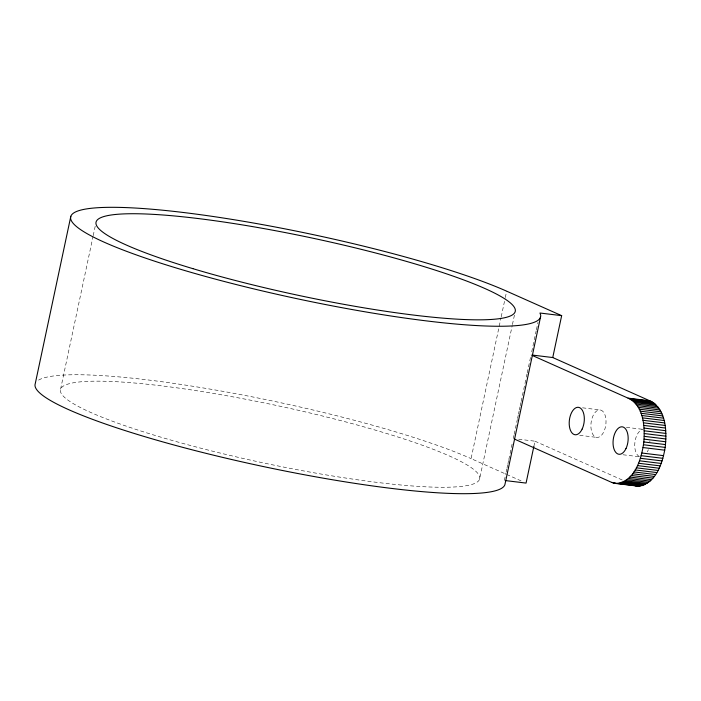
<?xml version="1.0" encoding="UTF-8"?>
<svg xmlns="http://www.w3.org/2000/svg" width="701" height="701" viewBox="0 0 701 701"><rect width="100%" height="100%" fill="white"/><g stroke="black" fill="none" stroke-linecap="round" stroke-linejoin="round"><path stroke-width="0.53" stroke-dasharray="3.5 2.63" d="M60.566 389.239L92.979 236.736M93.207 235.667L95.248 226.072M521.062 480.86L471.072 458.612L500.996 317.833M501.224 316.773L505.079 298.635M505.307 297.575L506.665 291.178M479.563 479.195A214.296 29.451 12 0 0 173.313 387.355A214.296 29.451 12 0 0 157.322 436.101A214.296 29.451 12 0 0 479.563 479.195L512.203 325.623M512.431 324.554L514.473 314.959M504.37 480.457L505.929 473.122M506.157 472.08L506.823 468.934M507.042 467.891L507.708 464.745M507.936 463.703L508.602 460.557M508.821 459.505L512.606 441.709M513.281 438.563L513.956 435.391M514.175 434.331L517.329 419.505M517.557 418.444L518.232 415.264M518.451 414.212L519.126 411.031M519.353 409.971L520.028 406.799M520.256 405.739L520.931 402.558M521.158 401.498L526.109 378.207M526.328 377.147L527.003 373.975M527.231 372.914L531.06 354.908M531.726 351.771L535.284 335.008M535.511 333.965L536.177 330.819M536.405 329.777L537.956 322.442M533.855 446.432L534.968 441.192L518.696 439.22M582.531 407.816L600.363 409.989A13.827 7.439 -83.1 0 1 603.85 431.685A13.827 7.439 -83.1 0 1 591.162 429.354A13.827 7.439 -83.1 0 1 600.363 409.989M626.37 427.33L642.633 429.31M579.683 435.312L597.033 437.415M623.031 454.765L639.303 456.737M534.968 441.192L622.979 480.316M38.581 380.117A240.215 33.017 12 0 1 226.817 392.043A240.215 33.017 12 0 1 471.072 458.612M649.862 440.947A13.827 7.439 -83.1 0 1 649.853 441.832M648.337 449.665A13.827 7.439 -83.1 0 1 647.33 451.908M639.452 456.579A13.827 7.439 -83.1 0 1 634.966 441.84A13.827 7.439 -83.1 0 1 643.229 429.441"/><path stroke-width="1.05" d="M616.153 483.506C635.325 481.587 641.687 457.946 643.833 441.954C644.973 426.707 643.912 405.537 628.052 398.142L532.059 355.354M514.28 439.01L611.71 482.411L614.646 483.331L637.849 486.143C656.031 484.487 662.647 462.66 665.188 447.396C666.923 431.387 666.414 408.788 649.739 400.779L552.747 357.545L532.147 355.039M70.81 216.364L35.225 383.798A240.215 33.017 12 0 0 259.712 465.771A240.215 33.017 12 0 0 504.904 484.636L540.489 317.202M533.855 446.432L526.065 483.085L505.456 480.588M552.747 357.545L561.659 315.652L506.665 291.178A240.215 33.017 12 0 0 122.386 207.47A240.215 33.017 12 0 0 229.998 282.967A240.215 33.017 12 0 0 540.664 315.029L539.963 313.023L561.659 315.652M628.052 398.142L649.739 400.779M629.498 398.694L651.194 401.322M630.918 399.421L652.605 402.05M632.284 400.324L653.98 402.952M633.608 401.401L655.295 404.03M634.869 402.646L656.565 405.274M636.07 404.048L657.766 406.685M637.209 405.616L658.905 408.245M638.278 407.325L659.965 409.954M639.268 409.182L660.964 411.811M640.179 411.172L661.867 413.8M641.003 413.283L662.699 415.912M641.748 415.509L663.435 418.147M642.396 417.849L664.084 420.486M642.948 420.285L664.644 422.922M643.413 422.808L665.1 425.446M643.772 425.411L665.459 428.039M644.035 428.074L665.722 430.703M644.193 430.791L665.889 433.42M644.254 433.551L665.95 436.18M644.219 436.337L665.906 438.966M644.079 439.141L665.766 441.77M643.833 441.954L665.529 444.583M643.492 444.758L665.188 447.396M643.054 447.553L664.75 450.182M641.897 453.021L663.584 455.659M641.17 455.685L662.866 458.323M640.363 458.288L662.059 460.916M639.47 460.811L661.166 463.44M638.497 463.247L660.193 465.876M637.446 465.587L659.142 468.215M636.324 467.812L658.02 470.45M635.132 469.933L656.828 472.562M633.888 471.922L655.575 474.551M632.574 473.771L654.27 476.408M631.215 475.488L652.911 478.117M629.813 477.048L651.501 479.686M628.368 478.459L650.055 481.088M626.887 479.703L648.583 482.332M625.38 480.781L647.076 483.41M623.855 481.683L645.551 484.312M622.322 482.411L644.009 485.039M620.771 482.954L642.466 485.591M611.71 482.411L614.961 482.805M619.22 483.322L640.916 485.959M613.156 482.963L639.373 486.143M634.852 485.591L636.333 485.959M192.906 268.667A214.296 29.451 12 0 0 515.147 311.761A214.296 29.451 12 0 0 208.898 219.921A214.296 29.451 12 0 0 192.906 268.667M625.993 448.561A13.827 7.439 -83.1 0 0 622.514 426.865A13.827 7.439 -83.1 0 0 613.305 446.23A13.827 7.439 -83.1 0 0 625.993 448.561M582.154 429.047A13.827 7.439 -83.1 0 0 578.675 407.351A13.827 7.439 -83.1 0 0 569.466 426.716A13.827 7.439 -83.1 0 0 582.154 429.047"/></g></svg>
